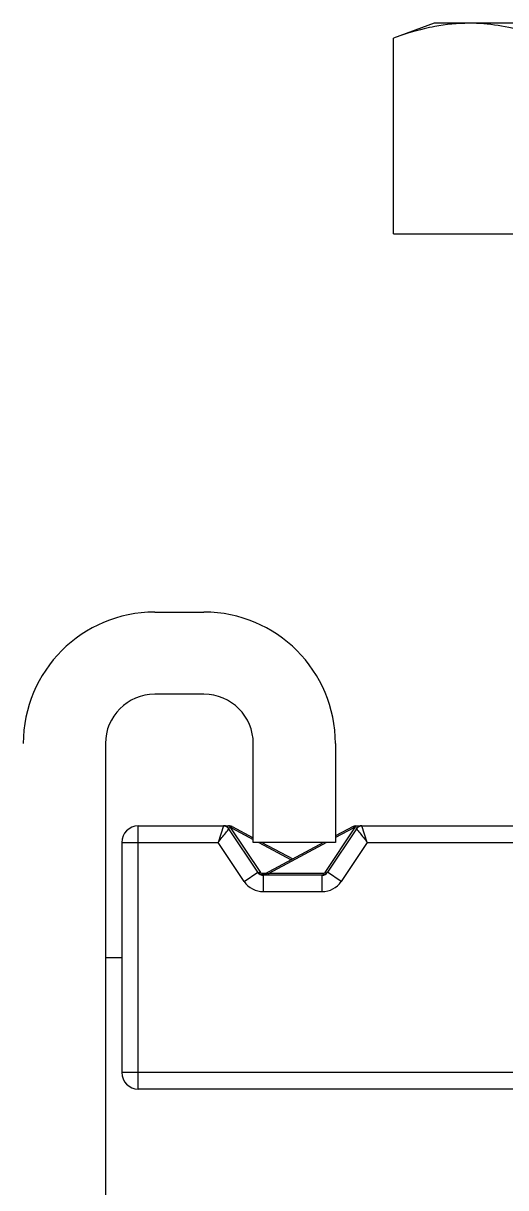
# Model space of a CAD drawing. Extents: x 4995099 to 5303443, y 4627657 to 4889583.
# Drawn here: x 5063765 to 5063979, y 4752499 to 4753013 of the extents above; entities that cross this region are included whole.
import ezdxf

# ---------------------------------------------------------------- set-up
doc = ezdxf.new("R2010")
doc.units = 0
doc.header["$LTSCALE"] = 1000
doc.header["$MEASUREMENT"] = 0
doc.layers.get('0').update_dxf_attribs({"color": 4, "linetype": 'CONTINUOUS'})

msp = doc.modelspace()

# ---------------------------------------------------------------- linework, layer by layer
at = {"linetype": 'Continuous'}
for p, q in [((5063946.83, 4753013.33), (5063928.86, 4753006.79)), ((5064179.15, 4753013.33), (5063946.83, 4753013.33)), ((5063928.86, 4752920.4), (5063928.86, 4753006.79)), ((5063928.86, 4752920.4), (5064197.12, 4752920.4)), ((5063823.41, 4752753.42), (5063845.19, 4752753.42)), ((5063845.19, 4752717.12), (5063823.41, 4752717.12)), ((5063801.63, 4752695.34), (5063801.63, 4752216.18)), ((5063866.97, 4752651.78), (5063866.97, 4752695.34)), ((5063903.27, 4752695.34), (5063903.27, 4752651.78)), ((5063816.15, 4752542.88), (5063816.15, 4752659.04)), ((5063816.15, 4752659.04), (5063853.8, 4752659.04)), ((5063853.8, 4752659.04), (5063851.47, 4752651.78)), ((5063853.84, 4752659.04), (5063856.67, 4752659.04)), ((5063854.76, 4752659.04), (5063853.95, 4752659.04)), ((5063856.16, 4752659.04), (5063856.01, 4752659.04)), ((5063869.01, 4752638.56), (5063856.22, 4752657.75)), ((5063856.89, 4752658.22), (5063870.1, 4752638.41)), ((5063856.89, 4752658.22), (5063857.4, 4752658.22)), ((5063857.24, 4752658.59), (5063857.38, 4752658.29)), ((5063857.4, 4752658.22), (5063857.7, 4752658.79)), ((5063857.4, 4752658.22), (5063866.97, 4752653.09)), ((5063857.7, 4752658.79), (5063866.97, 4752653.82)), ((5063898.69, 4752638.41), (5063911.9, 4752658.22)), ((5063912.57, 4752657.75), (5063899.78, 4752638.56)), ((5063911.09, 4752658.79), (5063903.27, 4752654.6)), ((5063911.39, 4752658.22), (5063903.27, 4752653.87)), ((5063911.09, 4752658.79), (5063911.39, 4752658.22)), ((5063911.39, 4752658.22), (5063911.9, 4752658.22)), ((5063911.55, 4752658.59), (5063911.42, 4752658.29)), ((5063912.12, 4752659.04), (5063914.95, 4752659.04)), ((5063914.94, 4752659.04), (5063914.18, 4752659.04)), ((5063914.99, 4752659.04), (5064213.32, 4752659.04)), ((5063917.32, 4752651.78), (5063914.99, 4752659.04)), ((5063808.89, 4752651.78), (5063808.89, 4752550.14)), ((5063808.89, 4752651.78), (5063851.47, 4752651.78)), ((5063862.97, 4752634.53), (5063851.47, 4752651.78)), ((5063903.27, 4752651.78), (5063866.97, 4752651.78)), ((5063869.42, 4752651.78), (5063883.72, 4752644.12)), ((5063870.77, 4752651.78), (5063884.4, 4752644.48)), ((5063898.02, 4752651.78), (5063871.9, 4752637.79)), ((5063899.38, 4752651.78), (5063873.81, 4752638.09)), ((5063917.32, 4752651.78), (5063905.82, 4752634.53)), ((5063917.32, 4752651.78), (5064208.66, 4752651.78)), ((5063862.97, 4752634.53), (5063869.01, 4752638.56)), ((5063872.46, 4752638.09), (5063870.7, 4752638.09)), ((5063871.43, 4752630), (5063871.43, 4752637.26)), ((5063897.36, 4752637.26), (5063871.43, 4752637.26)), ((5063872.58, 4752637.8), (5063872.34, 4752637.74)), ((5063873.13, 4752637.93), (5063872.58, 4752637.8)), ((5063873.81, 4752638.09), (5063873.13, 4752637.93)), ((5063898.09, 4752638.09), (5063873.81, 4752638.09)), ((5063897.36, 4752630), (5063897.36, 4752637.26)), ((5063905.82, 4752634.53), (5063899.78, 4752638.56)), ((5063897.36, 4752630), (5063871.43, 4752630)), ((5063801.63, 4752600.96), (5063808.89, 4752600.96)), ((5064237.23, 4752550.14), (5063808.89, 4752550.14)), ((5064309.83, 4752542.88), (5063816.15, 4752542.88))]:
    msp.add_line(p, q, dxfattribs=at)
for centre, radius, start, end in [((5063823.41, 4752695.34), 58.08, 90, 180), ((5063845.19, 4752695.34), 58.08, 0, 90), ((5063823.41, 4752695.34), 21.78, 90, 180), ((5063845.19, 4752695.34), 21.78, 0, 90), ((5063816.15, 4752651.78), 7.26, 90, 180), ((5063853.8, 4752656.14), 2.9, 33.6901, 90), ((5063856.67, 4752656.87), 2.18, 61.8161, 90), ((5063855.82, 4752657.81), 1.62, 28.7138, 31.9), ((5063854.8, 4752657.34), 2.75, 18.7744, 20.2094), ((5063912.12, 4752656.87), 2.18, 90, 118.1839), ((5063914, 4752657.34), 2.75, 159.7941, 161.2334), ((5063912.97, 4752657.81), 1.62, 148.1081, 151.2843), ((5063914.99, 4752656.14), 2.9, 90, 146.3099), ((5063871.43, 4752640.17), 2.9, 213.6901, 270), ((5063870.87, 4752639.71), 2.18, 219.7533, 298.1839), ((5063897.36, 4752640.17), 2.9, 270, 326.3099), ((5063897.92, 4752639.71), 2.18, 274.2749, 313.9112), ((5063871.43, 4752640.17), 10.16, 213.6901, 270), ((5063897.36, 4752640.17), 10.16, 270, 326.3099), ((5063816.15, 4752550.14), 7.26, 180, 270)]:
    msp.add_arc(centre, radius, start, end, dxfattribs=at)
for points, knots in [([(5063947.13, 4753011.9), (5063945.59, 4753011.61), (5063939.4, 4753010.3), (5063933.34, 4753008.42), (5063928.86, 4753006.79)], [0, 0, 0, 0, 0.246984, 1, 1, 1, 1]), ([(5063995.93, 4753006.79), (5063993.18, 4753007.79), (5063982.36, 4753011.39), (5063970.89, 4753013.33), (5063962.4, 4753013.33)], [0, 0, 0, 0, 0.255699, 1, 1, 1, 1]), ([(5063851.47, 4752651.78), (5063852.57, 4752653.18), (5063854.09, 4752655.21), (5063855.8, 4752657.11), (5063856.22, 4752657.75)], [0, 0, 0, 0, 0.698346, 1, 1, 1, 1]), ([(5063856.22, 4752657.75), (5063856.15, 4752657.86), (5063856.03, 4752658.37), (5063856.65, 4752658.27), (5063856.89, 4752658.22)], [0, 0, 0, 0, 0.346904, 1, 1, 1, 1]), ([(5063856.44, 4752658.95), (5063856.4, 4752658.98), (5063856.31, 4752659.03), (5063856.21, 4752659.04), (5063856.16, 4752659.04)], [0, 0, 0, 0, 0.519543, 1, 1, 1, 1]), ([(5063856.89, 4752658.22), (5063856.86, 4752658.3), (5063856.76, 4752658.57), (5063856.6, 4752658.83), (5063856.44, 4752658.95)], [0, 0, 0, 0, 0.29815, 1, 1, 1, 1]), ([(5063911.9, 4752658.22), (5063911.93, 4752658.3), (5063912.03, 4752658.57), (5063912.19, 4752658.83), (5063912.36, 4752658.95)], [0, 0, 0, 0, 0.298151, 1, 1, 1, 1]), ([(5063911.9, 4752658.22), (5063912.15, 4752658.27), (5063912.76, 4752658.37), (5063912.65, 4752657.86), (5063912.57, 4752657.75)], [0, 0, 0, 0, 0.652586, 1, 1, 1, 1]), ([(5063912.36, 4752658.95), (5063912.4, 4752658.98), (5063912.48, 4752659.03), (5063912.58, 4752659.04), (5063912.63, 4752659.04)], [0, 0, 0, 0, 0.519447, 1, 1, 1, 1]), ([(5063912.57, 4752657.75), (5063912.99, 4752657.11), (5063914.7, 4752655.21), (5063916.22, 4752653.18), (5063917.32, 4752651.78)], [0, 0, 0, 0, 0.301655, 1, 1, 1, 1]), ([(5063869.24, 4752638.38), (5063869.2, 4752638.4), (5063869.11, 4752638.45), (5063869.04, 4752638.52), (5063869.01, 4752638.56)], [0, 0, 0, 0, 0.522211, 1, 1, 1, 1]), ([(5063870.1, 4752638.41), (5063870.02, 4752638.39), (5063869.74, 4752638.33), (5063869.43, 4752638.31), (5063869.24, 4752638.38)], [0, 0, 0, 0, 0.298572, 1, 1, 1, 1]), ([(5063873.81, 4752638.09), (5063873.77, 4752637.97), (5063873.64, 4752637.63), (5063873.33, 4752637.26), (5063873.08, 4752637.26)], [0, 0, 0, 0, 0.333363, 1, 1, 1, 1]), ([(5063898.09, 4752638.09), (5063898.05, 4752637.97), (5063897.92, 4752637.63), (5063897.61, 4752637.26), (5063897.36, 4752637.26)], [0, 0, 0, 0, 0.333363, 1, 1, 1, 1]), ([(5063898.69, 4752638.41), (5063898.81, 4752638.38), (5063899.17, 4752638.3), (5063899.64, 4752638.35), (5063899.78, 4752638.56)], [0, 0, 0, 0, 0.33351, 1, 1, 1, 1])]:
    msp.add_open_spline(points, degree=3, knots=knots, dxfattribs=at)
for points in [[(5063962.4, 4753013.33), (5063957.28, 4753013.33), (5063952.15, 4753012.83), (5063947.13, 4753011.9)], [(5063856.67, 4752659.04), (5063856.89, 4752659.04), (5063857.08, 4752658.85), (5063857.2, 4752658.66)], [(5063912.12, 4752659.04), (5063911.9, 4752659.04), (5063911.71, 4752658.85), (5063911.6, 4752658.66)], [(5063870.7, 4752638.09), (5063870.48, 4752638.09), (5063870.23, 4752638.22), (5063870.1, 4752638.41)], [(5063870.7, 4752638.09), (5063870.77, 4752637.9), (5063870.85, 4752637.71), (5063870.97, 4752637.55)], [(5063872.34, 4752637.74), (5063872.19, 4752637.56), (5063871.98, 4752637.4), (5063871.76, 4752637.32)], [(5063872.34, 4752637.74), (5063872.2, 4752637.69), (5063872.02, 4752637.71), (5063871.9, 4752637.79)], [(5063898.69, 4752638.41), (5063898.57, 4752638.22), (5063898.32, 4752638.09), (5063898.09, 4752638.09)]]:
    msp.add_open_spline(points, degree=3, dxfattribs=at)

doc.saveas('drawing.dxf')
